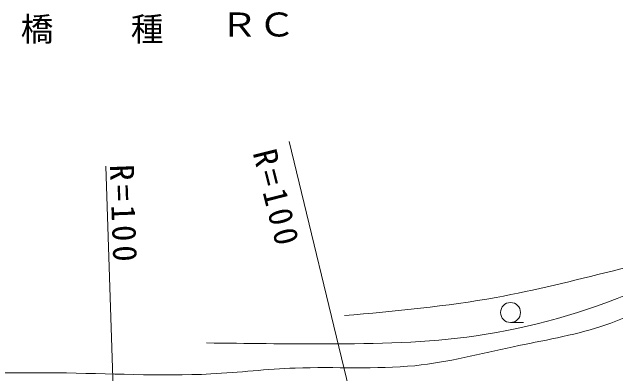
# Model space of a CAD drawing. Units: millimetres, scale not verified. Extents: x 40000 to 680000, y 20000 to 380000.
# Drawn here: x 431361 to 477442, y 277055 to 304693 of the extents above; entities that cross this region are included whole.
import ezdxf
from ezdxf.enums import TextEntityAlignment as Align

# ---------------------------------------------------------------- set-up
doc = ezdxf.new("R2010")
doc.units = ezdxf.units.MM
doc.header["$LTSCALE"] = 1000
for name, color, linetype, lineweight in [('M-BGD', 7, 'Continuous', 13), ('M-STR-HTXT', 7, 'Continuous', 13), ('M-STR-STR1', 1, 'Continuous', 13)]:
    doc.layers.add(name, color=color, linetype=linetype, lineweight=lineweight)
doc.styles.add('ＭＳ ゴシック', font='')
doc.styles.get('ＭＳ ゴシック').set_extended_font_data('MS Gothic')

msp = doc.modelspace()

# ---------------------------------------------------------------- linework, layer by layer
at = {"layer": 'M-BGD'}
msp.add_line((469398, 280987), (470398, 280987), dxfattribs=at)
msp.add_circle((469398, 281747), 760, dxfattribs=at)
for points, knots in [([(456717, 281510), (460601, 281858), (464485, 282206), (468312, 282901), (474248, 283980), (480048, 285896), (486012, 286766), (488948, 287194), (491925, 287369), (494891, 287616), (501275, 288139), (507620, 288790), (513983, 289780), (518375, 290411), (522753, 291174), (527200, 291249), (530955, 291312), (534758, 290885), (538331, 289780), (540425, 289133), (542440, 288253), (545387, 287200)], [0, 0, 0, 0, 1, 1, 1, 2, 2, 2, 3, 3, 3, 4, 4, 4, 5, 5, 5, 6, 6, 6, 7, 7, 7, 7]), ([(226743, 287279), (226641, 284030), (226539, 280781), (227286, 277595), (228098, 274133), (229912, 270745), (232536, 268454), (235502, 265864), (239502, 264676), (243487, 263748), (250957, 262042), (258162, 261194), (265389, 261757), (270788, 262252), (276054, 263340), (281318, 264472), (288055, 265965), (294751, 267378), (301501, 268635), (306532, 269604), (311595, 270424), (316685, 270988), (321463, 271544), (326265, 271894), (331076, 272075), (334249, 272181), (337426, 272206), (340579, 272527), (342726, 272745), (344860, 273109), (347005, 273342), (351832, 273862), (356710, 273754), (361576, 273794), (366263, 273824), (370944, 273922), (375605, 274337), (385310, 275149), (394917, 277442), (404637, 277686), (407798, 277769), (410971, 277641), (414140, 277505), (417520, 277368), (420897, 277202), (424276, 277143), (427774, 277086), (431274, 277178), (434775, 277143), (438699, 277090), (442626, 276869), (446541, 277052), (448682, 277171), (450819, 277423), (452967, 277505), (456015, 277616), (459086, 277388), (462108, 277686), (464627, 277949), (467108, 278581), (469599, 279134), (471849, 279600), (474114, 279980), (476297, 280673), (480385, 282022), (484178, 284497), (488334, 285288), (491258, 285829), (494363, 285523), (497385, 285741), (501557, 286093), (505585, 287395), (509693, 288184), (513762, 288885), (517892, 289103), (522002, 289723), (523422, 289944), (524840, 290205), (526256, 290266), (529750, 290416), (533235, 289343), (536664, 288366), (539172, 287650), (541651, 286985), (545018, 286012)], [0, 0, 0, 0, 1, 1, 1, 2, 2, 2, 3, 3, 3, 4, 4, 4, 5, 5, 5, 6, 6, 6, 7, 7, 7, 8, 8, 8, 9, 9, 9, 10, 10, 10, 11, 11, 11, 12, 12, 12, 13, 13, 13, 14, 14, 14, 15, 15, 15, 16, 16, 16, 17, 17, 17, 18, 18, 18, 19, 19, 19, 20, 20, 20, 21, 21, 21, 22, 22, 22, 23, 23, 23, 24, 24, 24, 25, 25, 25, 26, 26, 26, 27, 27, 27, 28, 28, 28, 28]), ([(446205, 279423), (449241, 279382), (452278, 279341), (455326, 279346), (459155, 279351), (463003, 279427), (466766, 279964), (470961, 280563), (475049, 281735), (479055, 283442), (481064, 284298), (483052, 285289), (485162, 285375), (485773, 285400), (486395, 285348), (487017, 285297)], [0, 0, 0, 0, 1, 1, 1, 2, 2, 2, 3, 3, 3, 4, 4, 4, 5, 5, 5, 5])]:
    msp.add_open_spline(points, degree=3, knots=knots, dxfattribs=at)
at = {"layer": 'M-STR-HTXT'}
for p, q in [((452517, 294814), (459534, 265647)), ((439527, 262930), (438512, 292913))]:
    msp.add_line(p, q, dxfattribs=at)

# ---------------------------------------------------------------- texts
at = {"layer": 'M-STR-HTXT', "char_height": 1833, "attachment_point": 7, "style": 'ＭＳ ゴシック'}
for insert, rotation in [((449688, 293945), 284.1), ((438791, 293026), 272.1)]:
    msp.add_mtext('\\T1.24;R=100', dxfattribs=dict(at, insert=insert, rotation=rotation))
at = {"layer": 'M-STR-STR1', "style": 'ＭＳ ゴシック', "width": 1.15}
msp.add_text('ＲＣ ', height=1833, dxfattribs=at).set_placement((447241, 302275), align=Align.BOTTOM_LEFT)
at = {"layer": 'M-STR-STR1', "insert": (432019, 302275), "char_height": 1833, "attachment_point": 7, "style": 'ＭＳ ゴシック'}
msp.add_mtext('\\T3.36;橋種', dxfattribs=at)

doc.saveas('drawing.dxf')
